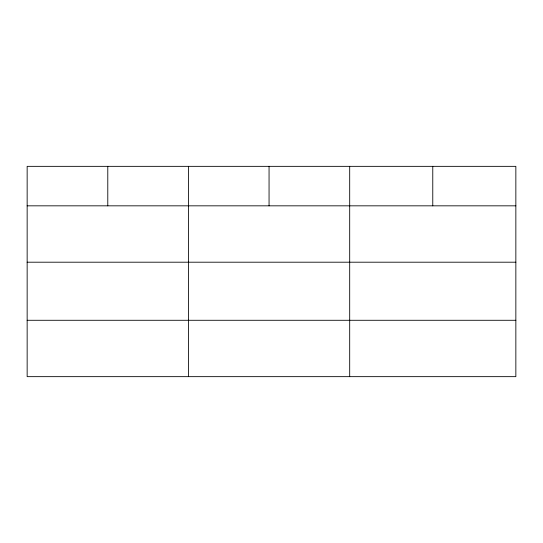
<?xml version="1.0" encoding="UTF-8"?>
<svg xmlns="http://www.w3.org/2000/svg" width="543" height="543" viewBox="0 0 543 543"><rect width="100%" height="100%" fill="white"/><g stroke="black" fill="none" stroke-linecap="round" stroke-linejoin="round"><path stroke-width="0.81" d="M515.85 262.201L515.85 166.348L27.15 166.348L27.15 376.652L515.85 376.652L515.85 262.201L27.15 262.201M27.15 205.831L515.85 205.831M27.15 320.282L515.85 320.282M432.771 166.348L432.771 205.831M349.692 166.348L349.692 376.652M269.056 166.348L269.056 205.831M188.421 166.348L188.421 376.652M107.785 166.348L107.785 205.831"/></g></svg>
